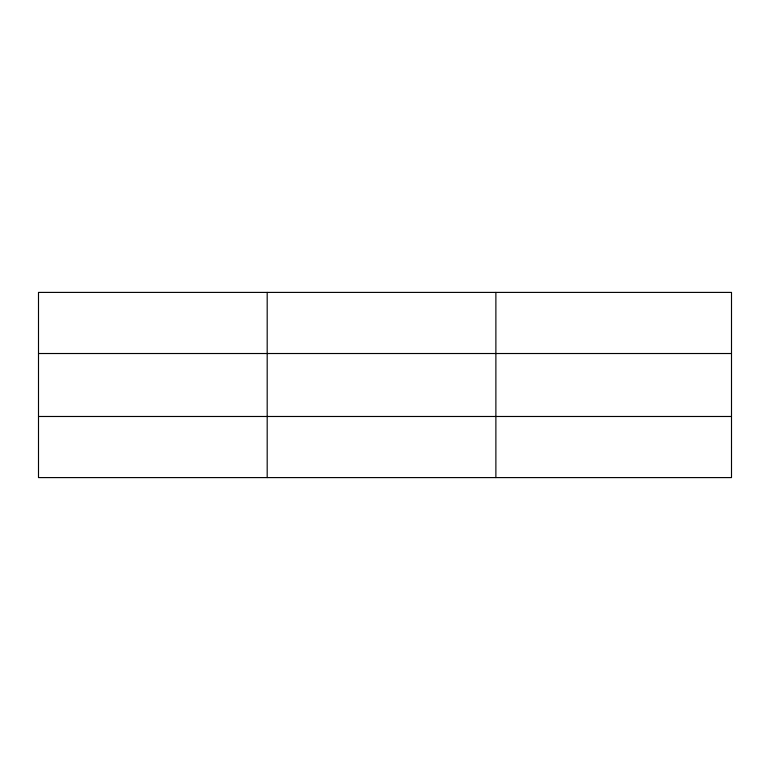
<?xml version="1.0" encoding="UTF-8"?>
<svg xmlns="http://www.w3.org/2000/svg" width="770" height="770" viewBox="0 0 770 770"><rect width="100%" height="100%" fill="white"/><g stroke="black" fill="none" stroke-linecap="round" stroke-linejoin="round"><path stroke-width="1.16" d="M267.19 292.408L267.19 477.592M495.88 292.408L495.88 477.592M38.5 353.517L731.5 353.517M38.5 416.483L731.5 416.483M731.5 447.033L731.5 477.592L38.5 477.592L38.5 292.408L731.5 292.408L731.5 447.033"/></g></svg>
